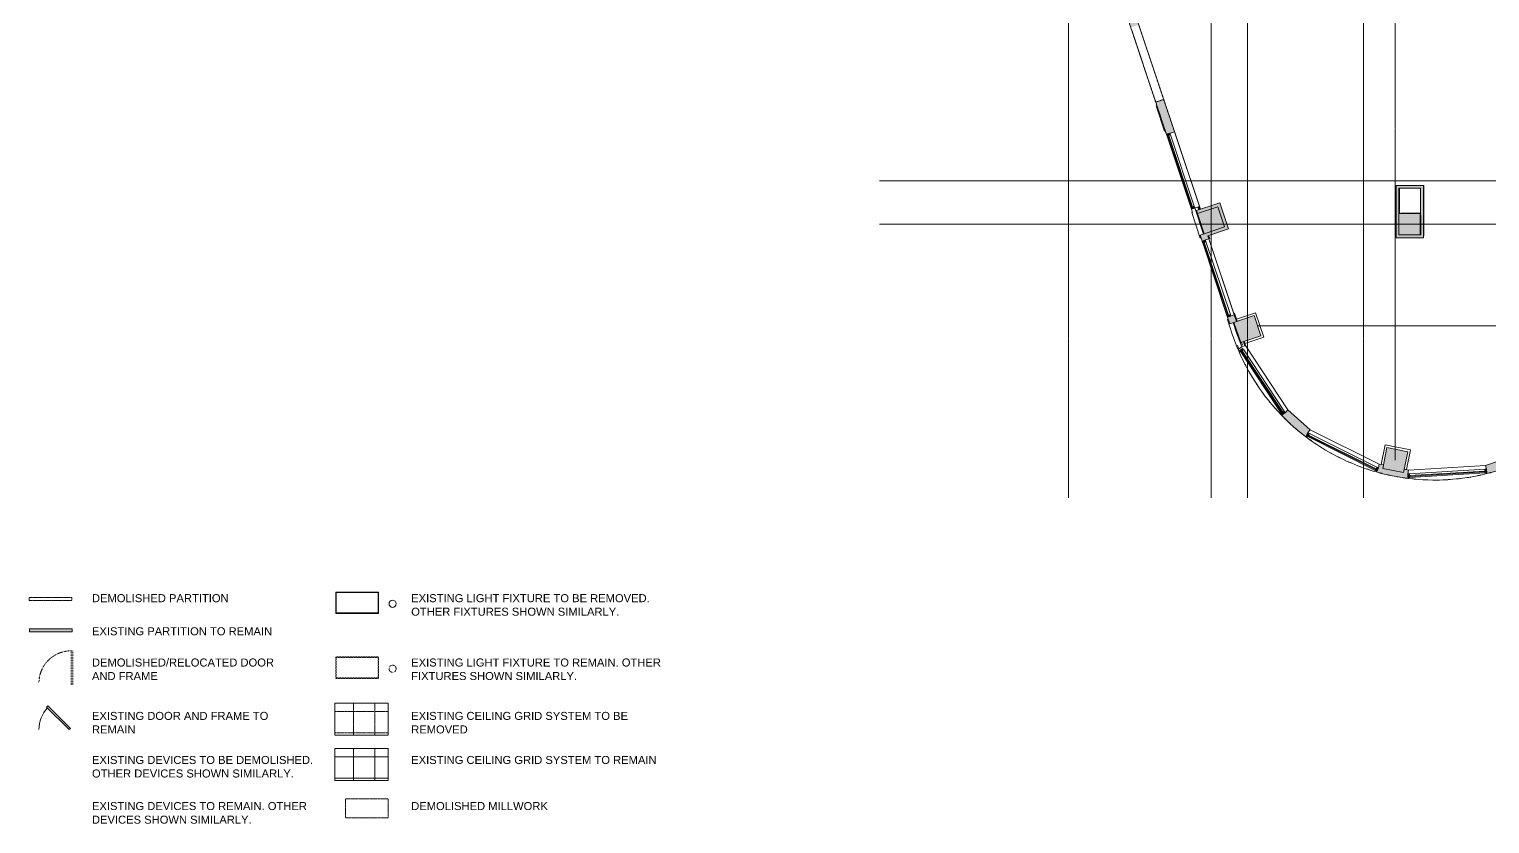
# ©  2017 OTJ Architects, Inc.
# Model space of a CAD drawing. Header units: inches. Extents: x 628 to 4002, y -382 to 1379.
# Drawn here: x 628 to 2270, y -382 to 511 of the extents above; entities that cross this region are included whole.
import ezdxf

# ---------------------------------------------------------------- set-up
doc = ezdxf.new("R2010")
doc.units = ezdxf.units.IN
doc.header["$MEASUREMENT"] = 0
for name, pattern in [('Dash 1_16_', [0.125, 0.0625, -0.0625]), ('Demolished', [0.1875, 0.125, -0.0625]), ('Demolished 3_16_', [0.28125, 0.1875, -0.09375]), ('Grid Line 1_2_', [0.875, 0.5, -0.125, 0.125, -0.125])]:
    doc.linetypes.add(name, pattern=pattern)
for name, color, linetype, lineweight in [('7200-WISCONSIN-AVE-6TH-FLOOR-031418_dwg', 8, 'Continuous', 9), ('A-AREA', 32, 'Continuous', 13), ('A-DETL', 90, 'Continuous', 9), ('A-DETL-DEMO', 6, 'Demolished 3_16_', 9), ('A-DETL-GENF', 92, 'Continuous', 9), ('A-DETL-MBND', 5, 'Continuous', 9), ('A-DETL-THIN', 151, 'Continuous', 9), ('A-GLAZ-CURT', 52, 'Continuous', 13), ('A-GLAZ-CWMG', 51, 'Continuous', 13), ('A-WALL', 113, 'Continuous', 13), ('A-WALL-PATT', 111, 'Continuous', 13), ('Bb-col', 7, 'Continuous', 9), ('Bb-cor', 7, 'Continuous', 9), ('Bb-mullion', 7, 'Continuous', 9), ('G-ANNO-TEXT', 231, 'Continuous', 9), ('I-WALL', 2, 'Continuous', 13), ('Propidex Polylines', 7, 'Continuous', 9), ('S-COLS', 52, 'Continuous', 13), ('S-GRID', 1, 'Continuous', 9)]:
    doc.layers.add(name, color=color, linetype=linetype, lineweight=lineweight)
doc.styles.add('Swis721 Lt BT', font='swissl.ttf', dxfattribs={"height": 9})

# ---------------------------------------------------------------- blocks, each defined once
blk = doc.blocks.new('Concrete-Rectangular-Column - 24 x 24-4901126-6TH FLOOR DEMOLITION PLAN')
at = {"layer": 'S-COLS', "lineweight": 9}
blk.add_hatch(color=7, dxfattribs=at).paths.add_polyline_path([(12, -12), (12, 12), (-12, 12), (-12, -12)], flags=0)
at = {"layer": 'S-COLS', "color": 8, "lineweight": 20}
for p, q in [((12, 12), (-12, 12)), ((-12, 12), (-12, -12)), ((12, -12), (12, 12)), ((-12, -12), (12, -12))]:
    blk.add_line(p, q, dxfattribs=at)
blk = doc.blocks.new('System Panel - Glazed-5915169-6TH FLOOR DEMOLITION PLAN')
at = {"layer": 'A-GLAZ-CURT', "lineweight": 9}
blk.add_hatch(color=7, dxfattribs=at).paths.add_polyline_path([(42.2, -0.5), (42.2, 0.5), (-42.2, 0.5), (-42.2, -0.5), (26.9, -0.5)], flags=0)
at = {"layer": 'A-GLAZ-CURT', "color": 8, "lineweight": 20}
for p, q in [((42.2, 0.5), (-42.2, 0.5)), ((-42.2, 0.5), (-42.2, -0.5)), ((42.2, -0.5), (42.2, 0.5)), ((-42.2, -0.5), (42.2, -0.5))]:
    blk.add_line(p, q, dxfattribs=at)
blk = doc.blocks.new('Rectangular Mullion - 2_ x 4_ rectangular 2-5912095-6TH FLOOR DEMOLITION PLAN')
at = {"layer": 'A-GLAZ-CWMG', "lineweight": 9}
blk.add_hatch(color=7, dxfattribs=at).paths.add_polyline_path([(-2, 1.5), (-2, -2.5), (0, -2.5), (0, 1.5)], flags=0)
at = {"layer": 'A-GLAZ-CWMG', "color": 8, "lineweight": 20}
for p, q in [((0, 1.5), (-2, 1.5)), ((-2, 1.5), (-2, -2.5)), ((0, -2.5), (0, 1.5)), ((-2, -2.5), (0, -2.5))]:
    blk.add_line(p, q, dxfattribs=at)
blk = doc.blocks.new('Rectangular Mullion - 2_ x 4_ rectangular 2-5912088-6TH FLOOR DEMOLITION PLAN')
at = {"layer": 'A-GLAZ-CWMG', "lineweight": 9}
blk.add_hatch(color=7, dxfattribs=at).paths.add_polyline_path([(0, 1.5), (0, -2.5), (-2, -2.5), (-2, 1.5)], flags=0)
at = {"layer": 'A-GLAZ-CWMG', "color": 8, "lineweight": 20}
for p, q in [((-2, 1.5), (0, 1.5)), ((-2, -2.5), (-2, 1.5)), ((0, 1.5), (0, -2.5)), ((0, -2.5), (-2, -2.5))]:
    blk.add_line(p, q, dxfattribs=at)
blk = doc.blocks.new('Rectangular Mullion - 2_ x 4_ rectangular 2-5915168-6TH FLOOR DEMOLITION PLAN')
at = {"layer": 'A-GLAZ-CWMG', "lineweight": 9}
for p, q in [((2817.9, 310.5), (2791.1, 390.6)), ((2821.7, 311.8), (2794.9, 391.9))]:
    blk.add_line(p, q, dxfattribs=at)
blk = doc.blocks.new('System Panel - Glazed-5915653-6TH FLOOR DEMOLITION PLAN')
at = {"layer": 'A-GLAZ-CURT', "lineweight": 9}
blk.add_hatch(color=7, dxfattribs=at).paths.add_polyline_path([(43.1, -0.5), (43.1, 0.5), (-43.1, 0.5), (-43.1, -0.5)], flags=0)
at = {"layer": 'A-GLAZ-CURT', "color": 8, "lineweight": 20}
for p, q in [((43.1, 0.5), (-43.1, 0.5)), ((-43.1, 0.5), (-43.1, -0.5)), ((43.1, -0.5), (43.1, 0.5)), ((-43.1, -0.5), (43.1, -0.5))]:
    blk.add_line(p, q, dxfattribs=at)
blk = doc.blocks.new('Rectangular Mullion - 2_ x 4_ rectangular 2-5915652-6TH FLOOR DEMOLITION PLAN')
at = {"layer": 'A-GLAZ-CWMG', "lineweight": 9}
for p, q in [((2858.5, 188.8), (2831.2, 270.7)), ((2862.3, 190.1), (2834.9, 271.9))]:
    blk.add_line(p, q, dxfattribs=at)
blk = doc.blocks.new('System Panel - Glazed-5919178-6TH FLOOR DEMOLITION PLAN')
at = {"layer": 'A-GLAZ-CURT', "lineweight": 9}
blk.add_hatch(color=7, dxfattribs=at).paths.add_polyline_path([(41.4, -0.5), (41.4, 0.5), (-41.4, 0.5), (-41.4, -0.5)], flags=0)
at = {"layer": 'A-GLAZ-CURT', "color": 8, "lineweight": 20}
for p, q in [((41.4, 0.5), (-41.4, 0.5)), ((-41.4, 0.5), (-41.4, -0.5)), ((41.4, -0.5), (41.4, 0.5)), ((-41.4, -0.5), (41.4, -0.5))]:
    blk.add_line(p, q, dxfattribs=at)
blk = doc.blocks.new('System Panel - Glazed-5917153-6TH FLOOR DEMOLITION PLAN')
at = {"layer": 'A-GLAZ-CURT', "lineweight": 9}
blk.add_hatch(color=7, dxfattribs=at).paths.add_polyline_path([(42.4, -0.5), (42.4, 0.5), (-42.4, 0.5), (-42.4, -0.5)], flags=0)
at = {"layer": 'A-GLAZ-CURT', "color": 8, "lineweight": 20}
for p, q in [((42.4, 0.5), (-42.4, 0.5)), ((-42.4, 0.5), (-42.4, -0.5)), ((42.4, -0.5), (42.4, 0.5)), ((-42.4, -0.5), (42.4, -0.5))]:
    blk.add_line(p, q, dxfattribs=at)
blk = doc.blocks.new('System Panel - Glazed-5917237-6TH FLOOR DEMOLITION PLAN')
at = {"layer": 'A-GLAZ-CURT', "lineweight": 9}
blk.add_hatch(color=7, dxfattribs=at).paths.add_polyline_path([(-42.375, -0.5), (42.375, -0.5), (42.375, 0.5), (-42.375, 0.5)], flags=0)
at = {"layer": 'A-GLAZ-CURT', "color": 8, "lineweight": 20}
for p, q in [((42.375, 0.5), (-42.375, 0.5)), ((-42.375, 0.5), (-42.375, -0.5)), ((42.375, -0.5), (42.375, 0.5)), ((-42.375, -0.5), (42.375, -0.5))]:
    blk.add_line(p, q, dxfattribs=at)
blk = doc.blocks.new('Rectangular Mullion - 2_ x 4_ rectangular 2-5919177-6TH FLOOR DEMOLITION PLAN')
at = {"layer": 'A-GLAZ-CWMG', "lineweight": 9}
for p, q in [((2919.6, 79.1), (2873.9, 148.1)), ((2922.9, 81.3), (2877.3, 150.3))]:
    blk.add_line(p, q, dxfattribs=at)
blk = doc.blocks.new('Rectangular Mullion - 2_ x 4_ rectangular 2-5917152-6TH FLOOR DEMOLITION PLAN')
at = {"layer": 'A-GLAZ-CWMG', "lineweight": 9}
for p, q in [((3025.2, 14.9), (2949.3, 52.8)), ((3027, 18.5), (2951.1, 56.4))]:
    blk.add_line(p, q, dxfattribs=at)
blk = doc.blocks.new('Rectangular Mullion - 2_ x 4_ rectangular 2-V9-6TH FLOOR DEMOLITION PLAN')
at = {"layer": 'A-GLAZ-CWMG', "lineweight": 9}
for p, q in [((3148.4, 16.2), (3063.8, 11)), ((3148.6, 12.2), (3064, 7))]:
    blk.add_line(p, q, dxfattribs=at)
blk = doc.blocks.new('Walls 6 - Walls 6-5918263-6TH FLOOR DEMOLITION PLAN')
at = {"layer": 'A-WALL', "lineweight": 9}
h = blk.add_hatch(color=7, dxfattribs=at)
h.paths.add_polyline_path([(3062.1, 5.9), (3061.8, 11), (3062.7, 15.3), (3057.9, 16.2), (3057.1, 12.3), (3033.6, 17.1), (3034.4, 21), (3029.6, 22), (3028.7, 17.7), (3026.5, 13.1), (3035.3, 10.8), (3044.1, 8.8), (3053.1, 7.2), (3061.9, 5.9)], flags=0)
h.paths.add_polyline_path([(3150.7, 11.3), (3159.5, 13.7), (3168.2, 16.4), (3176.7, 19.4), (3185.2, 22.8), (3182.4, 27), (3181, 31.2), (3149, 20.5), (3150.4, 16.3), (3150.7, 11.3)], flags=0)
h.paths.add_polyline_path([(2947.1, 52.8), (2949.3, 57.3), (2952.2, 60.6), (2927, 83), (2924.1, 79.7), (2919.8, 76.9), (2927, 69.8), (2933, 64.3), (2939.9, 58.4), (2946.7, 53)], flags=0)
h.paths.add_polyline_path([(3259.2, 71.8), (3266.2, 78.9), (3271.8, 84.9), (3278.1, 92.3), (3283.3, 99), (3278.8, 101.3), (3275.5, 104.2), (3272.2, 100.5), (3275.2, 97.9), (3259.3, 79.9), (3256.3, 82.6), (3253.1, 78.9), (3256.4, 76), (3259.2, 71.8)], flags=0)
h.paths.add_polyline_path([(3322.9, 178.4), (3325.2, 187.2), (3327.4, 197), (3328.9, 205), (3330.2, 214), (3325.1, 213.7), (3320.8, 214.6), (3314.1, 181.5), (3318.4, 180.7), (3322.9, 178.4)], flags=0)
h.paths.add_polyline_path([(3315.6, 300.9), (3319.7, 302.3), (3324.8, 302.6), (3323.8, 306.3), (3314.8, 303.3), (3315.4, 301.4)], flags=0)
at = {"layer": 'A-WALL', "color": 8, "lineweight": 20}
for p, q in [((3323.8, 306.3), (3314.8, 303.3)), ((3314.8, 303.3), (3315.6, 300.9)), ((3315.6, 300.9), (3319.7, 302.3)), ((3319.7, 302.3), (3324.8, 302.6)), ((3320.8, 214.6), (3314.1, 181.5)), ((3325.1, 213.7), (3320.8, 214.6)), ((3330.2, 214), (3325.1, 213.7)), ((3314.1, 181.5), (3318.4, 180.7)), ((3318.4, 180.7), (3322.9, 178.4)), ((3275.5, 104.2), (3272.2, 100.5)), ((3278.8, 101.3), (3275.5, 104.2)), ((3283.3, 99), (3278.8, 101.3)), ((2927, 83), (2924.1, 79.7)), ((2952.2, 60.6), (2927, 83)), ((3256.3, 82.6), (3253.1, 78.9)), ((2924.1, 79.7), (2919.8, 76.9)), ((3253.1, 78.9), (3256.4, 76)), ((3256.4, 76), (3259.2, 71.8)), ((2947.1, 52.8), (2949.3, 57.3)), ((2949.3, 57.3), (2952.2, 60.6)), ((3028.7, 17.7), (3026.5, 13.1)), ((3029.6, 22), (3028.7, 17.7)), ((3034.4, 21), (3029.6, 22)), ((3181, 31.2), (3149, 20.5)), ((3149, 20.5), (3150.4, 16.3)), ((3182.4, 27), (3181, 31.2)), ((3185.2, 22.8), (3182.4, 27)), ((3062.7, 15.3), (3057.9, 16.2)), ((3061.8, 11), (3062.7, 15.3)), ((3062.1, 5.9), (3061.8, 11)), ((3150.4, 16.3), (3150.7, 11.3))]:
    blk.add_line(p, q, dxfattribs=at)
at = {"layer": 'A-WALL', "lineweight": 9}
for p, q in [((3315.6, 300.9), (3320.8, 214.6)), ((3314.1, 181.5), (3275.5, 104.2)), ((2875.1, 153.7), (2870.9, 150.9)), ((2879.3, 155.1), (2875.1, 153.7)), ((2927, 83), (2879.3, 155.1)), ((3253.1, 78.9), (3181, 31.2)), ((3029.6, 22), (2952.2, 60.6)), ((3149, 20.5), (3062.7, 15.3))]:
    blk.add_line(p, q, dxfattribs=at)
at = {"layer": 'A-WALL', "color": 8, "lineweight": 20}
for centre, radius, start, end in [((3092.1, 244), 239.9, 14.1392, 15.0511), ((3092.1, 244), 239.9, 344.1329, 352.8273), ((3092.1, 244), 239.9, 314.1331, 322.8275), ((3092.2, 244.1), 240.2, 224.1402, 232.8264), ((3092, 244.2), 240.2, 284.143, 292.8237), ((3092.1, 244), 240, 254.1388, 262.8307)]:
    blk.add_arc(centre, radius, start, end, dxfattribs=at)
at = {"layer": 'A-WALL', "lineweight": 9}
for centre, radius, start, end in [((3092.1, 244), 239.9, 352.8251, 14.1414), ((3091.9, 244), 240.2, 348.5945, 349.2011), ((3091.9, 244), 240.2, 350.9923, 351.2618), ((3092.1, 244), 239.9, 351.2612, 351.9311), ((3091.9, 244), 240.2, 345.5872, 346.2144), ((3091.9, 244), 240.2, 333.2675, 344.1422), ((3092, 244), 239.9, 202.8286, 224.143), ((3091.9, 244.1), 240.2, 322.8247, 333.2453), ((3091.9, 244.1), 240.2, 317.7704, 318.3933), ((3091.9, 244.1), 240.2, 320.7328, 321.2864), ((3092, 244), 239.9, 224.721, 225.1429), ((3092.2, 244.1), 240.2, 225.1416, 225.6445), ((3092.2, 244.1), 240.2, 227.0845, 228.0159), ((3091.9, 244.1), 240.2, 303.3778, 314.1424), ((3091.9, 244.1), 240.2, 315.1567, 316.054), ((3092.2, 244.1), 240.2, 229.5118, 230.3744), ((3092.2, 244.1), 240.2, 232.1106, 232.7258), ((3092.2, 244.1), 240.2, 232.8258, 240.1373), ((3092.1, 244), 240, 240.149, 254.1413), ((3092, 244.2), 240.2, 292.823, 303.3559), ((3092, 244.2), 240.2, 289.8469, 290.5032), ((3092.1, 244), 240, 254.7141, 255.657), ((3092.1, 244), 240, 257.1005, 258.0297), ((3092.1, 244), 240, 259.5359, 260.3898), ((3092.1, 244), 240, 262.1679, 262.7431), ((3092.1, 244), 240, 262.8301, 284.1412), ((3092.1, 244), 240, 284.7314, 285.1867), ((3092, 244.2), 240.2, 285.1903, 285.6571), ((3092, 244.2), 240.2, 287.221, 288.0904)]:
    blk.add_arc(centre, radius, start, end, dxfattribs=at)
blk = doc.blocks.new('7200-WISCONSIN-AVE-6TH-FLOOR-031418_dwg-5450642-6TH FLOOR DEMOLITION PLAN')
at = {"layer": 'Bb-col'}
for p, q in [((3052.3, 332), (3052.3, 303.4)), ((3079.8, 335.1), (3079.4, 335.1)), ((3075.8, 280.1), (3076.3, 280.1))]:
    blk.add_line(p, q, dxfattribs=at)
at = {"layer": 'Bb-col', "flags": 128}
for points in [[(3079.5, 278.4), (3079.8, 278.4), (3079.8, 335.1)], [(3076.3, 304.1), (3054, 304.1), (3054, 303.4)], [(2869.2, 182.2), (2889.1, 188.8), (2896.7, 166)], [(3061.9, 35.8), (3038.4, 40.6), (3034.4, 21)]]:
    blk.add_lwpolyline(points, dxfattribs=at)
at = {"layer": 'Bb-cor'}
for p, q in [((2751, 510.6), (2777.7, 430.5)), ((2828.7, 308.3), (2758, 519.8)), ((2791.1, 390.6), (2817.8, 310.5)), ((2832.1, 280.5), (2822.3, 309.9)), ((2827, 311.4), (2828.1, 308.1)), ((2866.2, 191.2), (2838.1, 275.1)), ((2865.4, 180.9), (2869.2, 169.5)), ((2869.2, 169.5), (2875.1, 153.7)), ((3082.3, 4.2), (3082.3, 4.2))]:
    blk.add_line(p, q, dxfattribs=at)
at = {"layer": 'Bb-cor', "flags": 128}
for points in [[(2790.4, 392.5), (2789.1, 396.3), (2788.2, 396), (2778.7, 424.5), (2779.6, 424.8), (2778.4, 428.6)], [(2818.5, 308.6), (2819.7, 304.8), (2818.8, 304.5), (2828.3, 276), (2829.2, 276.4)], [(2837.9, 278.7), (2839.1, 275.4), (2838.1, 275.1)], [(2871.7, 151.4), (2870.2, 155.1), (2869.3, 154.8), (2864.4, 167.9), (2858.9, 184.5), (2859.8, 184.8)], [(2866.2, 191.2), (2867.1, 191.5), (2869.3, 184.8), (2890.7, 192), (2899.9, 164.5), (2878.5, 157.3), (2879.3, 155.1)], [(2874.9, 158.7), (2875.8, 156), (2874.3, 155.5)], [(3031.9, 21.5), (3036.4, 43.6), (3064.8, 37.8), (3060.4, 15.7)]]:
    blk.add_lwpolyline(points, dxfattribs=at)
at = {"layer": 'Bb-cor'}
for centre, radius, start, end in [((3092, 244), 239.9, 201.8262, 202.8256), ((3092, 244), 239.9, 204.0498, 204.9955), ((3092, 244), 239.9, 207.2123, 207.7158), ((3092, 244), 239.9, 210.4321, 211.2035), ((3092, 244), 239.9, 213.1563, 214.157), ((3092, 244), 239.9, 215.896, 216.95), ((3092, 244), 239.9, 218.6701, 219.6972), ((3092, 244), 239.9, 221.5469, 222.4251), ((3092.2, 244.1), 240.2, 225.1416, 225.7108), ((3092.2, 244.1), 240.2, 226.8535, 227.514), ((3092.2, 244.1), 240.2, 229.0546, 229.889), ((3092.2, 244.1), 240.2, 231.2558, 231.825), ((3092, 244), 239.9, 231.825, 232.1881), ((3092, 244), 239.9, 234.0506, 234.9208), ((3092, 244), 239.9, 240.39, 241.2221), ((3092, 244), 239.9, 243.1237, 244.1328), ((3092, 244), 239.9, 245.8732, 246.9272), ((3092, 244), 239.9, 248.6567, 249.6824), ((3092, 244), 239.9, 251.5403, 252.4198), ((3092.1, 244.2), 240.2, 255.369, 255.7014), ((3092.1, 244.2), 240.2, 256.8621, 257.5212), ((3092.1, 244.2), 240.2, 259.0614, 259.8986), ((3092.1, 244.2), 240.2, 261.2577, 261.825), ((3092.1, 244), 240, 261.8286, 262.202), ((3092.1, 244), 240, 264.0436, 264.9373), ((3092.1, 244), 240, 270.391, 271.2654), ((3092.1, 244), 240, 273.1255, 274.1612), ((3092.1, 244), 240, 275.8748, 276.9488), ((3092.1, 244), 240, 278.6554, 279.7009), ((3092.1, 244), 240, 281.5265, 282.437), ((3092.1, 244), 240, 284.9394, 285.1453)]:
    blk.add_arc(centre, radius, start, end, dxfattribs=at)
at = {"layer": 'Bb-mullion'}
for p, q in [((2777.7, 430.5), (2778.4, 428.6)), ((2790.4, 392.5), (2791.1, 390.6)), ((2817.8, 310.5), (2818.5, 308.6))]:
    blk.add_line(p, q, dxfattribs=at)
at = {"layer": 'Propidex Polylines'}
for p, q in [((2826.1, 311.1), (2827.2, 307.8)), ((2837, 278.4), (2838.1, 275.1)), ((2877.7, 159.7), (2879.3, 155.1))]:
    blk.add_line(p, q, dxfattribs=at)
at = {"layer": 'Propidex Polylines', "flags": 128}
blk.add_lwpolyline([(2866.2, 191.2), (2867.1, 191.5), (2870.1, 182.5)], dxfattribs=at)

msp = doc.modelspace()

# ---------------------------------------------------------------- hatches: boundary and pattern name
at = {"layer": 'A-DETL-GENF'}
msp.add_hatch(color=7, dxfattribs=at).paths.add_polyline_path([(676, -166.6), (676, -163.1), (628, -163.1), (628, -166.6)], flags=0)
h = msp.add_hatch(dxfattribs=at)
h.set_pattern_fill('FP_1', style=0, pattern_type=2)
h.set_pattern_definition([(0, (-327.99, -354.86), (0, 24), []), (90, (-327.99, -354.86), (-48, 3e-15), [])])
h.paths.add_polyline_path([(1031.3, -333.7), (1031.3, -297.7), (971.3, -297.7), (971.3, -333.7)], flags=0)
at = {"layer": 'A-WALL-PATT', "lineweight": 9}
h = msp.add_hatch(color=7, dxfattribs=at)
h.paths.add_polyline_path([(1906.2, 392.5), (1915.2, 395.5), (1903.1, 431.7), (1894.1, 428.7), (1903.1, 401.7)], flags=0)
h.paths.add_polyline_path([(1866, 512.5), (1875, 515.6), (1872.8, 522.2), (1868.6, 520.8), (1861, 543.5), (1865.2, 544.9), (1863, 551.5), (1854, 548.5), (1865, 515.6)], flags=0)
h.paths.add_polyline_path([(1826, 632.4), (1835, 635.4), (1822.9, 671.5), (1813.9, 668.5), (1815.9, 662.4)], flags=0)
h.paths.add_polyline_path([(1785.8, 752.5), (1794.8, 755.5), (1792.6, 762.1), (1788.3, 760.7), (1780.7, 783.4), (1785, 784.9), (1713.3, 999.3), (1704.3, 996.3), (1783.1, 760.7)], flags=0)
for points in [[(2167.4, 276.3), (2167.4, 335.1), (2164.3, 335.1), (2164.3, 276.3)], [(2190.3, 332), (2195.1, 332), (2195.1, 335.1), (2167.4, 335.1), (2167.4, 332)], [(2191.9, 301.5), (2195.1, 301.5), (2195.1, 332), (2191.9, 332), (2191.9, 325.3)], [(1941.1, 303.5), (1963.9, 311.1), (1962.8, 314.5), (1940, 306.9)], [(1972.6, 285.1), (1975.9, 286.2), (1966.1, 315.6), (1962.8, 314.5), (1972.2, 286.2)], [(2192, 276.3), (2195.1, 276.3), (2195.1, 301.5), (2192, 301.5), (2192, 279.4)], [(1952.7, 278.4), (1972.6, 285.1), (1971.5, 288.4), (1951.6, 281.7), (1951.9, 280.8)], [(2190.3, 276.3), (2192, 276.3), (2192, 279.4), (2167.4, 279.4), (2167.4, 276.3), (2167.6, 276.3)]]:
    msp.add_hatch(color=7, dxfattribs=at).paths.add_polyline_path(points, flags=0)
h = msp.add_hatch(color=7, dxfattribs=at)
h.paths.add_polyline_path([(1977.3, 179.6), (1984.9, 182.1), (1982.4, 189.5), (1974.8, 187), (1976.4, 182.1)], flags=0)
h.paths.add_polyline_path([(1946.2, 272.6), (1953.8, 275.1), (1951.6, 281.7), (1944, 279.2)], flags=0)

# ---------------------------------------------------------------- linework, layer by layer
at = {"layer": 'A-AREA', "lineweight": 9}
msp.add_line((1941.6, 311.1), (1942.7, 307.8), dxfattribs=at)
msp.add_arc((2212.3, 246.6), 236.3, 201.6366, 202.8191, dxfattribs=at)
at = {"layer": 'A-DETL', "linetype": 'Dash 1_16_'}
for p, q in [((674.6, -225.6), (674.6, -187.9)), ((676.6, -187.9), (674.6, -187.9)), ((676.6, -225.6), (676.6, -187.9)), ((972.3, -194.8), (1020.3, -194.8)), ((972.3, -218.8), (972.3, -194.8)), ((972.8, -195.3), (1019.8, -195.3)), ((972.8, -218.3), (972.8, -195.3)), ((1019.8, -195.3), (1019.8, -218.3)), ((1020.3, -194.8), (1020.3, -218.8)), ((676.6, -225.6), (674.6, -225.6)), ((1020.3, -218.8), (972.3, -218.8)), ((1019.8, -218.3), (972.8, -218.3))]:
    msp.add_line(p, q, dxfattribs=at)
at = {"layer": 'A-DETL'}
msp.add_line((992, -297.7), (992, -333.7), dxfattribs=at)
at = {"layer": 'A-DETL', "linetype": 'Dash 1_16_'}
for centre, radius, start, end in [((674.6, -224), 36.1, 90.0634, 180), ((1036.1, -208), 4, 0, 180), ((1036.1, -208), 4, 180, 0)]:
    msp.add_arc(centre, radius, start, end, dxfattribs=at)
at = {"layer": 'A-DETL-DEMO'}
for p, q in [((627.5, -131.5), (627.5, -128)), ((627.5, -128), (675.5, -128)), ((675.5, -128), (675.5, -131.5)), ((627.5, -131.5), (675.5, -131.5)), ((971.3, -255.9), (1031.3, -255.9)), ((992, -246.7), (992, -282.7)), ((1016, -246.7), (1016, -282.7)), ((971.3, -279.9), (1031.3, -279.9)), ((983.3, -354.1), (1031.3, -354.1)), ((983.3, -375.6), (983.3, -354.1)), ((1031.3, -354.1), (1031.3, -375.6)), ((1031.3, -375.6), (983.3, -375.6))]:
    msp.add_line(p, q, dxfattribs=at)
at = {"layer": 'A-DETL-MBND'}
for p, q in [((972.3, -121.8), (1020.3, -121.8)), ((972.3, -145.8), (972.3, -121.8)), ((972.8, -122.3), (1019.8, -122.3)), ((972.8, -145.3), (972.8, -122.3)), ((1019.8, -122.3), (1019.8, -145.3)), ((1020.3, -121.8), (1020.3, -145.8)), ((1020.3, -145.8), (972.3, -145.8)), ((1019.8, -145.3), (972.8, -145.3))]:
    msp.add_line(p, q, dxfattribs=at)
for start, end in [(0, 180), (180, 360)]:
    msp.add_arc((1036.1, -135), 4, start, end, dxfattribs=at)
at = {"layer": 'A-DETL-THIN'}
for p, q in [((676, -163.1), (628, -163.1)), ((628, -163.1), (628, -166.6)), ((676, -166.6), (676, -163.1)), ((628, -166.6), (676, -166.6)), ((648.6, -249.5), (647.1, -251)), ((672.6, -276.4), (647.1, -251)), ((674, -275), (648.6, -249.5)), ((971.3, -246.7), (1031.3, -246.7)), ((971.3, -282.7), (971.3, -246.7)), ((1031.3, -246.7), (1031.3, -282.7)), ((674, -275), (672.6, -276.4)), ((1031.3, -282.7), (971.3, -282.7)), ((1031.3, -297.7), (971.3, -297.7)), ((971.3, -297.7), (971.3, -333.7)), ((1031.3, -333.7), (1031.3, -297.7)), ((971.3, -333.7), (1031.3, -333.7))]:
    msp.add_line(p, q, dxfattribs=at)
msp.add_arc((674.6, -276.4), 36.1, 137.2472, 180, dxfattribs=at)
at = {"layer": 'A-WALL', "color": 10, "linetype": 'Demolished', "lineweight": 20}
for p, q in [((1854, 548.5), (1906.2, 392.5)), ((1915.2, 395.5), (1873.5, 520))]:
    msp.add_line(p, q, dxfattribs=at)
at = {"layer": 'A-WALL', "lineweight": 9}
for p, q in [((1903.1, 431.7), (1894.1, 428.7)), ((1915.2, 395.5), (1943.2, 311.6)), ((1953.8, 275.1), (1982.4, 189.5))]:
    msp.add_line(p, q, dxfattribs=at)
at = {"layer": 'A-WALL', "color": 7, "linetype": 'Demolished', "lineweight": 9}
msp.add_line((1894.1, 428.7), (1903.1, 431.7), dxfattribs=at)
at = {"layer": 'A-WALL', "color": 8, "lineweight": 20}
for p, q in [((1906.2, 392.5), (1915.2, 395.5)), ((1934.2, 308.6), (1943.2, 311.6)), ((1943.2, 311.6), (1934.2, 308.6)), ((1934.2, 308.6), (1934.2, 308.6)), ((1943.2, 311.6), (1943.2, 311.6)), ((1948.7, 280.8), (1944, 279.2)), ((1944, 279.2), (1946.2, 272.6)), ((1946.2, 272.6), (1953.8, 275.1)), ((1953.8, 275.1), (1952.7, 278.4)), ((1982.4, 189.5), (1974.8, 187)), ((1974.8, 187), (1977.3, 179.6)), ((1977.3, 179.6), (1982, 181.2)), ((1984.9, 182.1), (1982.4, 189.5))]:
    msp.add_line(p, q, dxfattribs=at)
at = {"layer": 'I-WALL', "color": 8, "lineweight": 20}
for p, q in [((2164.3, 335.1), (2164.3, 276.3)), ((2195.1, 335.1), (2164.3, 335.1)), ((2167.4, 303.4), (2167.4, 332)), ((2167.4, 332), (2191.9, 332)), ((2191.9, 332), (2191.9, 301.5)), ((2195.1, 301.5), (2195.1, 335.1)), ((1962.8, 314.5), (1940, 306.9)), ((1966.1, 315.6), (1962.8, 314.5)), ((1975.9, 286.2), (1966.1, 315.6)), ((1940, 306.9), (1941.1, 303.5)), ((1941.1, 303.5), (1963.9, 311.1)), ((2191.9, 301.5), (2192, 301.5)), ((2192, 301.5), (2192, 279.4)), ((2195.1, 276.3), (2195.1, 301.5)), ((2195.1, 301.5), (2195.1, 301.5)), ((1952.7, 278.4), (1975.9, 286.2)), ((2192, 279.4), (2191.4, 279.4)), ((2164.3, 276.3), (2195.1, 276.3))]:
    msp.add_line(p, q, dxfattribs=at)
at = {"layer": 'S-GRID', "linetype": 'Grid Line 1_2_'}
for p, q in [((1795.9, -16.1), (1795.9, 1355.1)), ((1956.3, -16.1), (1956.3, 1355.1)), ((1997.2, -16.1), (1997.2, 1355.1)), ((2127.7, -16.1), (2127.7, 1355.1)), ((2163.4, 26.5), (2163.4, 1355.1)), ((3978.2, 340.1), (1583.6, 340.1)), ((1583.6, 291.4), (3978.2, 291.4)), ((2008.6, 177.4), (3978.2, 177.4))]:
    msp.add_line(p, q, dxfattribs=at)

# ---------------------------------------------------------------- block references
at = {"layer": '7200-WISCONSIN-AVE-6TH-FLOOR-031418_dwg', "color": 7}
msp.add_blockref('7200-WISCONSIN-AVE-6TH-FLOOR-031418_dwg-5450642-6TH FLOOR DEMOLITION PLAN', (-884.3, 0), dxfattribs=at)
msp.add_blockref('7200-WISCONSIN-AVE-6TH-FLOOR-031418_dwg-5450642-6TH FLOOR DEMOLITION PLAN', (-884.3, 0), dxfattribs=at)
msp.add_blockref('7200-WISCONSIN-AVE-6TH-FLOOR-031418_dwg-5450642-6TH FLOOR DEMOLITION PLAN', (-884.3, 0), dxfattribs=at)
at = {"layer": 'A-GLAZ-CURT', "lineweight": 9}
for name, p, rotation in [('System Panel - Glazed-5915169-6TH FLOOR DEMOLITION PLAN', (1921.6, 351), 288.4833333333336), ('System Panel - Glazed-5915653-6TH FLOOR DEMOLITION PLAN', (1961.9, 230.2), 288.4841271761971), ('System Panel - Glazed-5919178-6TH FLOOR DEMOLITION PLAN', (2013.7, 114.4), 303.4834488622567), ('System Panel - Glazed-5917153-6TH FLOOR DEMOLITION PLAN', (2103.6, 35.2), 333.4834250073531), ('System Panel - Glazed-5917237-6TH FLOOR DEMOLITION PLAN', (2221.9, 11.1), 3.483372765667698)]:
    msp.add_blockref(name, p, dxfattribs=dict(at, rotation=rotation))
at = {"layer": 'A-GLAZ-CWMG', "lineweight": 9}
for p, rotation in [((1907.6, 393), 108.4833333333336), ((1947.6, 273), 108.4841271761971), ((1989.7, 150.6), 123.4834488622567), ((2063.9, 55), 153.4834250073532), ((2177.6, 8.4), 183.4833727656677)]:
    msp.add_blockref('Rectangular Mullion - 2_ x 4_ rectangular 2-5912095-6TH FLOOR DEMOLITION PLAN', p, dxfattribs=dict(at, rotation=rotation))
for name in ['Rectangular Mullion - 2_ x 4_ rectangular 2-5915168-6TH FLOOR DEMOLITION PLAN', 'Rectangular Mullion - 2_ x 4_ rectangular 2-5915652-6TH FLOOR DEMOLITION PLAN', 'Rectangular Mullion - 2_ x 4_ rectangular 2-5919177-6TH FLOOR DEMOLITION PLAN', 'Rectangular Mullion - 2_ x 4_ rectangular 2-5917152-6TH FLOOR DEMOLITION PLAN', 'Rectangular Mullion - 2_ x 4_ rectangular 2-V9-6TH FLOOR DEMOLITION PLAN']:
    msp.add_blockref(name, (-884.3, 0), dxfattribs=at)
at = {"layer": 'A-GLAZ-CWMG', "lineweight": 9, "extrusion": (0, 0, -1)}
for p, rotation in [((-1935.6, 309.1), 251.5166666666664), ((-1976.2, 187.4), 251.5158728238028), ((-2037.6, 78.3), 236.5165511377433), ((-2143.4, 15.3), 206.5165749926468), ((-2266.2, 13.8), 176.5166272343323)]:
    msp.add_blockref('Rectangular Mullion - 2_ x 4_ rectangular 2-5912088-6TH FLOOR DEMOLITION PLAN', p, dxfattribs=dict(at, rotation=rotation))
at = {"layer": 'A-WALL', "lineweight": 9}
msp.add_blockref('Walls 6 - Walls 6-5918263-6TH FLOOR DEMOLITION PLAN', (-884.3, 0), dxfattribs=at)
at = {"layer": 'S-COLS', "lineweight": 9}
for p, rotation in [((1956.3, 296), 18.48333333333286), ((1997.2, 173.6), 18.48333333333286), ((2163.4, 26.5), 348.4833333333352)]:
    msp.add_blockref('Concrete-Rectangular-Column - 24 x 24-4901126-6TH FLOOR DEMOLITION PLAN', p, dxfattribs=dict(at, rotation=rotation))
msp.add_blockref('Concrete-Rectangular-Column - 24 x 24-4901126-6TH FLOOR DEMOLITION PLAN', (2179.4, 291.4), dxfattribs=at)

# ---------------------------------------------------------------- texts
at = {"layer": 'G-ANNO-TEXT', "color": 7, "char_height": 9, "attachment_point": 1, "style": 'Swis721 Lt BT'}
for s, insert, width in [('DEMOLISHED PARTITION ', (698.1, -124.2), 180.891), ('EXISTING LIGHT FIXTURE TO BE REMOVED. ', (1057, -124.2), 310.272), ('OTHER FIXTURES SHOWN SIMILARLY.', (1057, -139.4), 266.943), ('EXISTING PARTITION TO REMAIN', (698.1, -161.4), 229.674), ('DEMOLISHED/RELOCATED DOOR ', (698.1, -196.5), 242.703), ('EXISTING LIGHT FIXTURE TO REMAIN. OTHER ', (1057, -196.5), 324.21), ('AND FRAME', (698.1, -211.7), 85.749), ('FIXTURES SHOWN SIMILARLY.', (1057, -211.7), 212.403), ('EXISTING DOOR AND FRAME TO ', (698.1, -256.5), 233.007), ('EXISTING CEILING GRID SYSTEM TO BE ', (1057, -256.5), 282.396), ('REMAIN', (698.1, -271.7), 56.055), ('REMOVED', (1057, -271.7), 73.023), ('EXISTING DEVICES TO BE DEMOLISHED. ', (698.1, -306), 289.971), ('EXISTING CEILING GRID SYSTEM TO REMAIN', (1057, -306), 314.817), ('OTHER DEVICES SHOWN SIMILARLY.', (698.1, -321.2), 259.671), ('EXISTING DEVICES TO REMAIN. OTHER ', (698.1, -357.8), 279.669), ('DEMOLISHED MILLWORK', (1057, -357.8), 179.376), ('DEVICES SHOWN SIMILARLY. ', (698.1, -373.1), 209.373)]:
    msp.add_mtext(s, dxfattribs=dict(at, insert=insert, width=width))

doc.saveas('drawing.dxf')
